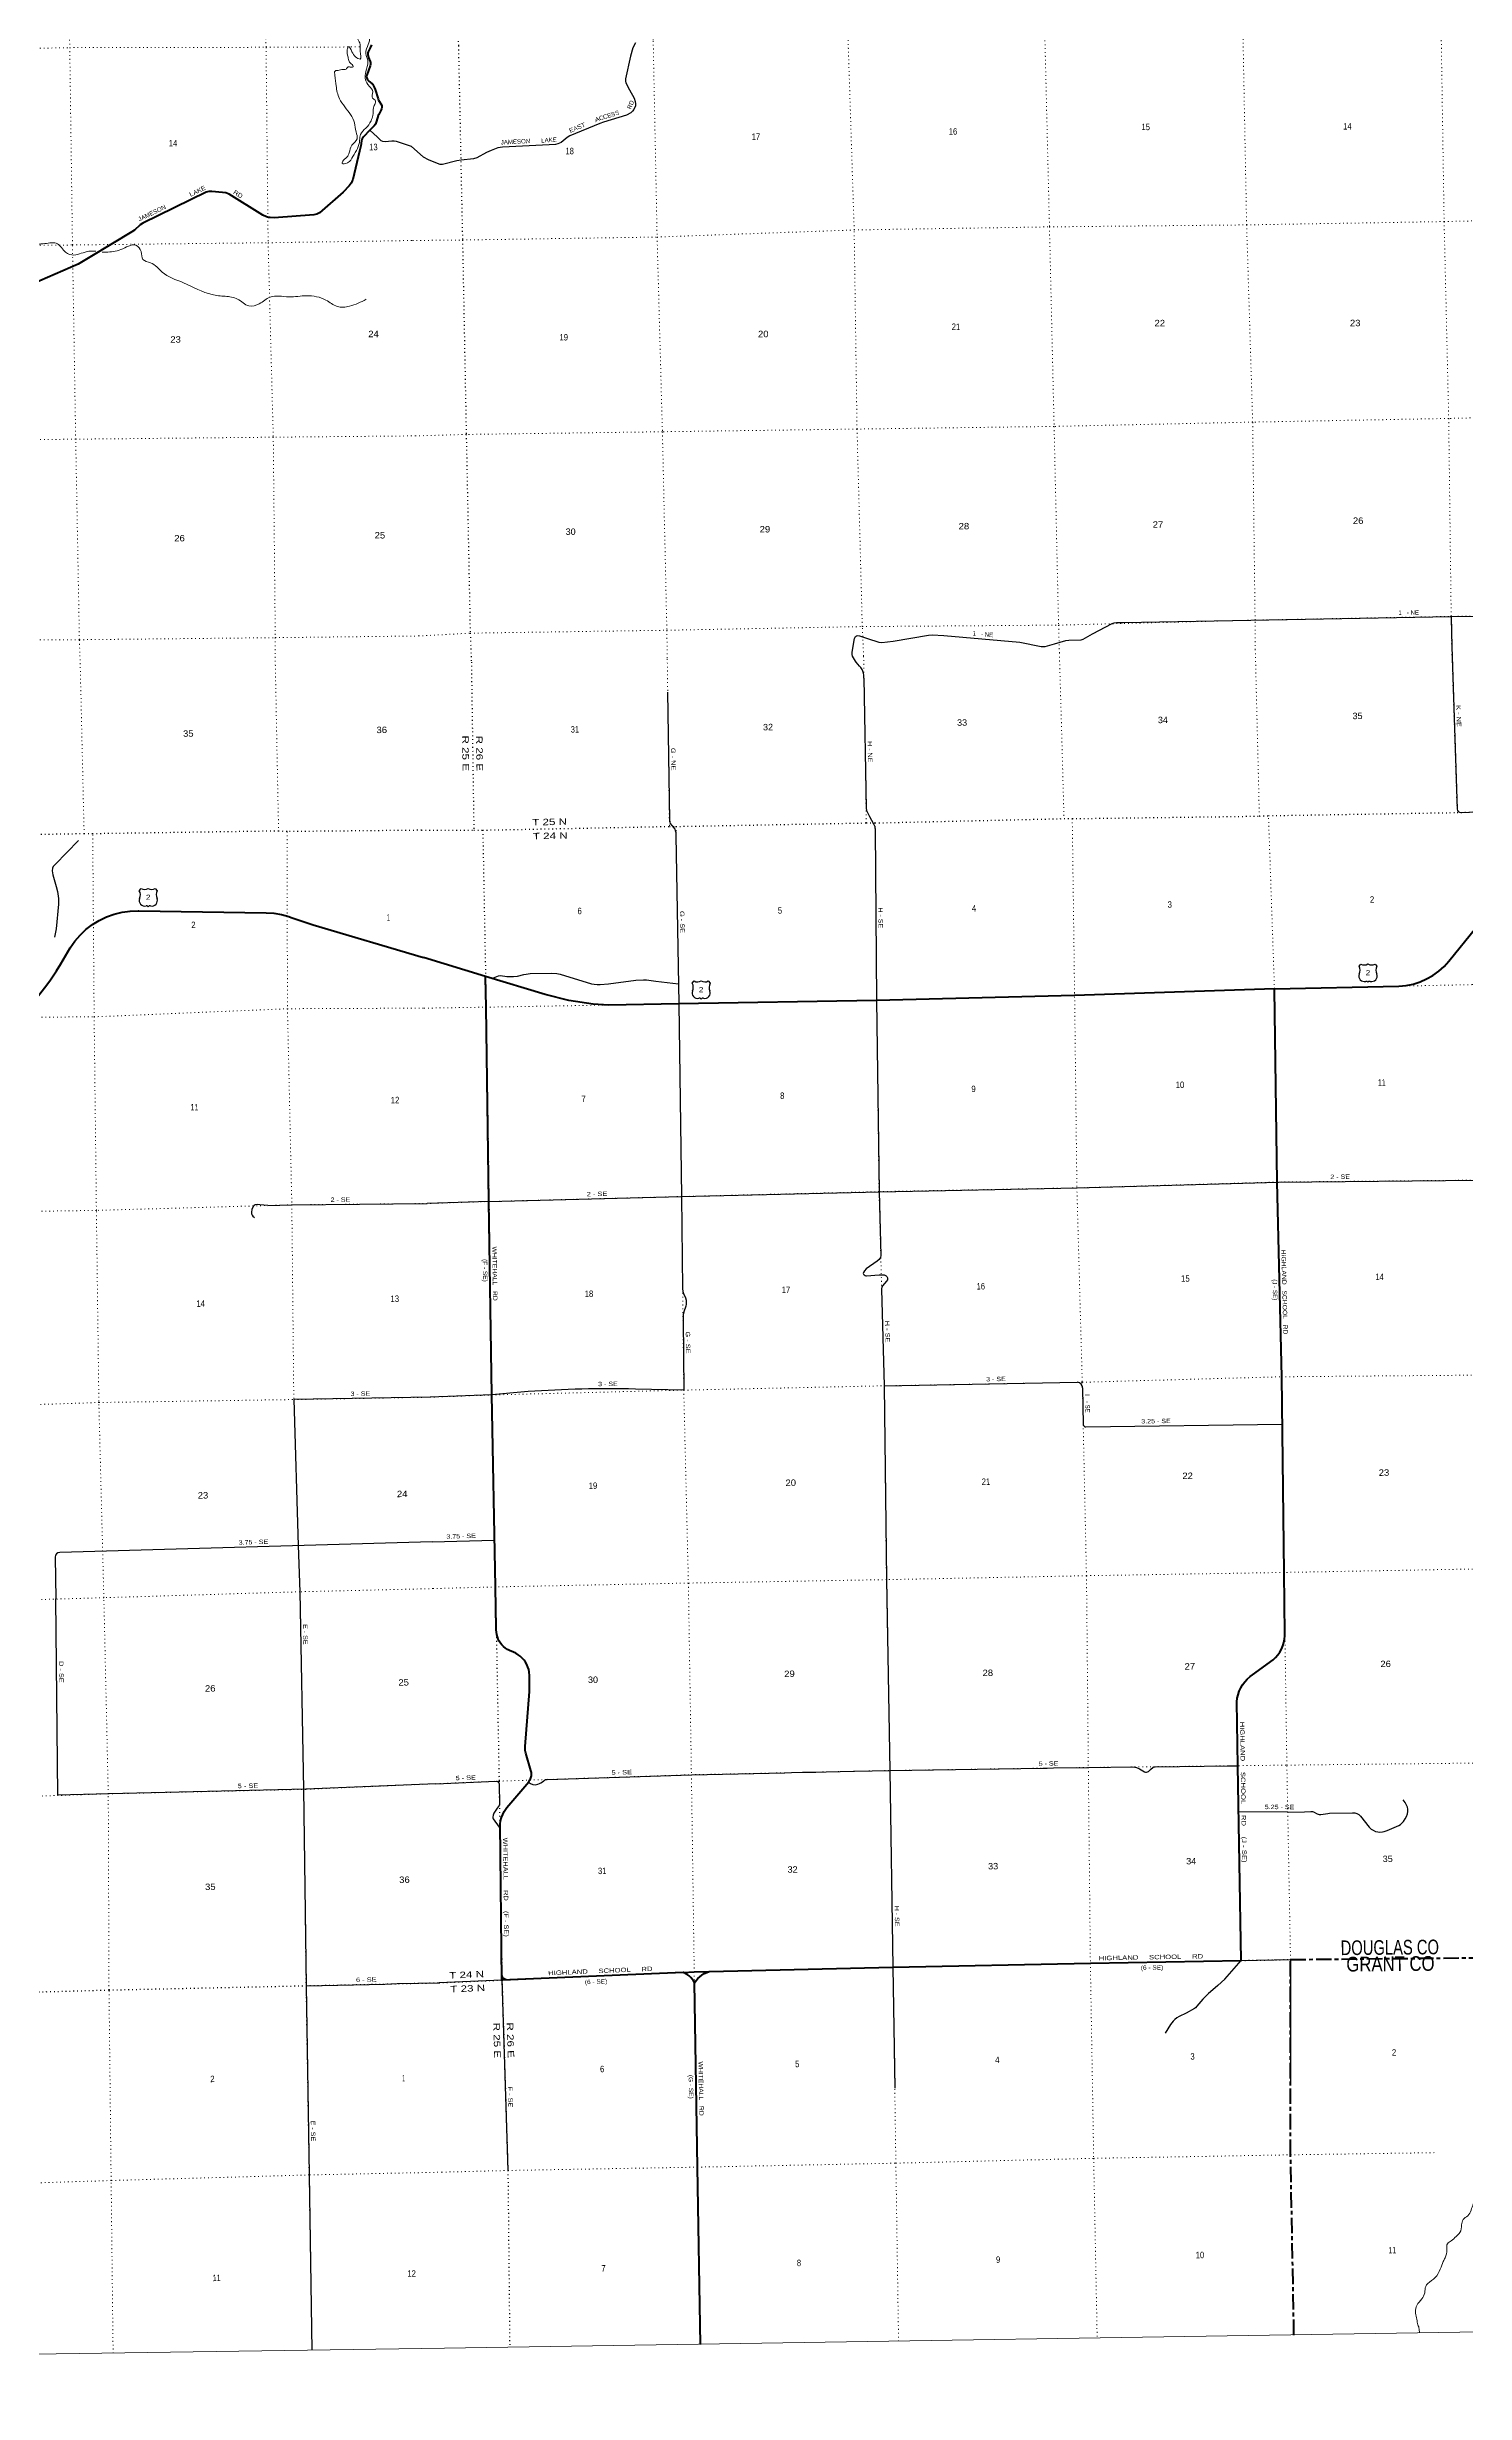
# Model space of a CAD drawing. Header units: feet. Extents: x 246606 to 497223, y 1368 to 189004.
# Drawn here: x 331040 to 369617, y 1368 to 65209 of the extents above; entities that cross this region are included whole.
import ezdxf
from ezdxf.enums import TextEntityAlignment as Align

# ---------------------------------------------------------------- set-up
doc = ezdxf.new("R2010")
doc.units = ezdxf.units.FT
doc.header["$LTSCALE"] = 70
doc.linetypes.add('DOTTED', pattern=[1.5, 0.3, -1.2])
doc.linetypes.add('LONG_DASH_SHORT_DASH', pattern=[9.9, 6, -1.2, 1.5, -1.2])
for name, color, linetype, lineweight in [('11', 7, 'LONG_DASH_SHORT_DASH', 60), ('16', 7, 'Continuous', 25), ('20', 7, 'Continuous', 70), ('26', 7, 'Continuous', 40), ('29', 7, 'Continuous', 25), ('30', 7, 'Continuous', 25), ('39', 7, 'Continuous', 13), ('4', 7, 'Continuous', 13), ('6', 7, 'DOTTED', 25), ('7', 7, 'DOTTED', 13)]:
    doc.layers.add(name, color=color, linetype=linetype, lineweight=lineweight)
doc.layers.add('12', color=7, linetype='Continuous')
doc.layers.add('27', color=7, linetype='Continuous')

msp = doc.modelspace()

# ---------------------------------------------------------------- linework, layer by layer
at = {"layer": '11'}
msp.add_line((364870.02, 13165.5), (370114.81, 13214.93), dxfattribs=at)
msp.add_lwpolyline([(364963.3, 2947.81), (364872.2, 7850.65), (364869.02, 13165.49)], dxfattribs=at)
at = {"layer": '16'}
for p, q in [((333553.48, 42247.66), (333604.79, 42306.42)), ((333796.55, 42312.39), (333796.27, 42312.19)), ((333988.64, 42306.51), (334040.03, 42247.66)), ((366733.08, 40193.14), (366784.39, 40251.9)), ((366976.15, 40257.87), (366975.87, 40257.67)), ((367168.24, 40251.99), (367219.63, 40193.14)), ((348594.4, 39733.03), (348645.71, 39791.79)), ((348837.47, 39797.76), (348837.19, 39797.56)), ((349029.56, 39791.88), (349080.95, 39733.03))]:
    msp.add_line(p, q, dxfattribs=at)
for centre, radius, start, end in [((333360.5, 42137.03), 222.05, 332.97043, 29.75871), ((333695.87, 42464.08), 182.07, 239.97227, 303.45418), ((333897.65, 42463.58), 181.52, 236.33975, 300.08743), ((333897.64, 42464.08), 182.07, 236.54582, 236.59441), ((334233, 42137.03), 222.05, 150.24129, 207.02957), ((333699.69, 41982.13), 151.42, 159.09177, 283.81923), ((333893.81, 41982.13), 151.42, 256.18077, 20.90823), ((366875.47, 40409.56), 182.07, 239.97227, 303.45418), ((367077.25, 40409.06), 181.52, 236.33975, 300.08743), ((367077.24, 40409.56), 182.07, 236.54582, 236.59441), ((348401.42, 39622.4), 222.05, 332.97043, 29.75871), ((348736.79, 39949.45), 182.07, 239.97227, 303.45418), ((348938.57, 39948.95), 181.52, 236.33975, 300.08743), ((348938.56, 39949.45), 182.07, 236.54582, 236.59441), ((349273.92, 39622.4), 222.05, 150.24129, 207.02957), ((366879.29, 39927.61), 151.42, 159.09177, 283.81923), ((366540.1, 40082.51), 222.05, 332.97043, 29.75871), ((367073.41, 39927.61), 151.42, 256.18077, 20.90823), ((367412.6, 40082.51), 222.05, 150.24129, 207.02957), ((348740.61, 39467.5), 151.42, 159.09177, 283.81923), ((348934.73, 39467.5), 151.42, 256.18077, 20.90823)]:
    msp.add_arc(centre, radius, start, end, dxfattribs=at)
for centre, major_axis, start_param, end_param in [((333755.03, 41783.31), (-19.56, 51.67), 4.95877769, 6.28318531), ((333838.48, 41783.31), (19.56, 51.67), 0, 1.32637542), ((366934.63, 39728.79), (-19.56, 51.67), 4.95877769, 6.28318531), ((367018.08, 39728.79), (19.56, 51.67), 0, 1.32637542), ((348795.95, 39268.68), (-19.56, 51.67), 4.95877769, 6.28318531), ((348879.4, 39268.68), (19.56, 51.67), 0, 1.32637542)]:
    msp.add_ellipse(centre, major_axis=major_axis, ratio=0.929097, start_param=start_param, end_param=end_param, dxfattribs=at)
at = {"layer": '20'}
msp.add_line((342970.76, 39915.56), (341282.71, 40429.31), dxfattribs=at)
for points in [[(364432.19, 39582.84), (367818.97, 39650.26), (368013.99, 39669.74), (368205.91, 39709.49), (368392.62, 39769.09), (368572.08, 39847.87), (368742.33, 39944.99), (368901.48, 40059.36), (369047.81, 40189.75), (369179.43, 40334.37), (369905.91, 41234.63), (370147.7, 41494.52), (370415.33, 41727.71), (370705.87, 41931.64), (370803.1, 41990.31), (371076.53, 42117.47), (371361.75, 42215.35), (371655.64, 42282.88), (371954.98, 42319.32), (372282.52, 42324.7)], [(330236.09, 38664.18), (331041.87, 39688.5), (331137.77, 39824.02), (331303.17, 40064.84), (331422.23, 40263.37), (331674.61, 40691.61), (331799, 40873.27), (331941.71, 41040.93), (332101.15, 41192.76), (332275.59, 41327.08), (332463.12, 41442.44), (332661.68, 41537.56), (332869.09, 41611.41), (333083.09, 41663.17), (333301.32, 41692.28), (333521.4, 41698.42), (333539.04, 41697.91), (337001.46, 41646.07), (337211.11, 41633.45), (337418.29, 41598.98), (337620.74, 41543.04), (337687.88, 41519.31), (338281.61, 41318.87), (341282.71, 40429.31)], [(353608.1, 39259.85), (348232.37, 39172.39), (346313.57, 39137.04), (345895.48, 39161.85), (345237.71, 39257.64), (344593.55, 39421.65), (342970.76, 39915.56)], [(364432.19, 39582.84), (358993.28, 39395.79), (353608.1, 39259.85)]]:
    msp.add_lwpolyline(points, dxfattribs=at)
at = {"layer": '26'}
for p, q in [((348343.8, 12816.36), (348343.61, 12816.44)), ((349061.85, 12839.27), (349064.22, 12839.95))]:
    msp.add_line(p, q, dxfattribs=at)
for points in [[(339867.5, 65268.36), (339830.88, 65181.07), (339779.59, 65074.59), (339770.67, 65049.58), (339767.13, 65023.48), (339767.99, 64998.68), (339787.89, 64922.83), (339830.9, 64812.06), (339839.14, 64786.09), (339842.5, 64764.73), (339840.72, 64735.26), (339831.59, 64691.31), (339739.87, 64437.01), (339734.24, 64402.51), (339738.09, 64368.25), (339748.8, 64341.46), (339763.97, 64313.78), (339781.31, 64291.94), (339796.1, 64278.96), (339882.74, 64211.93), (339892.47, 64201.27), (339902.29, 64186.98), (339943.78, 64110.19), (339966.43, 64053.21), (340046.41, 63798.54), (340062.99, 63759.53), (340141, 63635.12), (340148.65, 63610.89), (340151.71, 63591.37), (340150.82, 63562.79), (340141.08, 63520.15), (340131.19, 63495.83), (340064.26, 63370.82), (340051.19, 63340.23), (340009.38, 63185.08), (339998.67, 63158.29), (339985.29, 63129.72), (339975.73, 63110.02), (339942.45, 63065.42), (339821.15, 62941.8), (339654.53, 62759.41), (339618.51, 62710.91), (339607.8, 62689.47), (339596.55, 62652.24), (339583.18, 62515.11), (339546.41, 62369.51)], [(339546.41, 62369.51), (339360.62, 61605.39), (339344.07, 61568.41), (339332.07, 61535.74), (339314.22, 61498.23), (339260.68, 61426.79), (339097.37, 61258.57), (338456.2, 60698.45), (338384.33, 60658.83), (338303.01, 60643.12), (337224.21, 60562.39), (337113.84, 60563.44), (337067.15, 60569.53), (337013.61, 60583.82), (336915.54, 60628.77), (335995.39, 61201.7), (335908.82, 61233.91), (335815.37, 61249), (335528.43, 61275.5), (335441.2, 61273.2), (335375.04, 61254.42), (333652.83, 60415.93), (333574.37, 60364.89), (333421.65, 60224.91), (333352.99, 60176.61), (332254.17, 59514.51), (331891.84, 59296.68), (330431.09, 58659.11)], [(348343.8, 12816.36), (343419.09, 12606.85), (343367.09, 16849.65), (343381.43, 16940.35), (343405.18, 17029.06), (343438.07, 17114.79), (343479.73, 17196.62), (343529.73, 17273.64), (343549.71, 17300.09), (344145.87, 18004.18), (344179.64, 18058.27), (344193.69, 18083.32), (344205.05, 18109.7), (344213.59, 18137.13), (344219.21, 18165.29), (344221.86, 18193.89), (344221.51, 18222.61), (344218.16, 18251.14), (344211.84, 18279.15), (344202.63, 18306.36), (344201.5, 18309.14), (344065.22, 18776.42), (344051.39, 18854.69), (344045.82, 18933.98), (344045.84, 18962.08), (344168.98, 20460.9), (344168.03, 20885.5), (344160.97, 20989.98), (344147.48, 21055.3), (344125.72, 21124.63), (344096.84, 21191.3), (344061.14, 21254.59), (344019.02, 21313.8), (343970.95, 21368.28), (343917.45, 21417.44), (343859.09, 21460.73), (343796.54, 21497.69), (343730.46, 21527.91), (343622.46, 21576.38), (343565.78, 21605.5), (343512.45, 21640.39), (343463.05, 21680.66), (343418.14, 21725.87), (343378.2, 21775.52), (343343.67, 21829.08), (343314.93, 21885.96), (343292.29, 21945.53), (343276, 22007.14), (343266.24, 22070.11), (343263.12, 22133.76), (343264.26, 22169.08), (343240.68, 23304.69), (343139.99, 28527.54), (343062.95, 33791), (342987.61, 39078.66), (342971.29, 39888.99), (342970.76, 39915.56)], [(349061.85, 12839.27), (354055.52, 12959.51), (359425.01, 13063), (363527.98, 13139.77), (363438.58, 18438.69), (363410.34, 20174.6), (363421.66, 20274.02), (363443.3, 20371.7), (363475.04, 20466.59), (363516.52, 20557.64), (363567.3, 20643.86), (363626.8, 20724.3), (363694.39, 20798.07), (363769.32, 20864.38), (363832.43, 20910.5), (364393.22, 21318.87), (364461.7, 21383.03), (364523.1, 21453.99), (364576.75, 21530.98), (364622.05, 21613.16), (364658.52, 21699.62), (364685.75, 21789.42), (364703.44, 21881.58), (364711.4, 21975.08), (364711.67, 22023.51), (364692.71, 23698.16), (364628.99, 29022.24), (364509.2, 34321.39), (364432.56, 39557.84), (364432.19, 39582.84)], [(348343.8, 12816.36), (348648.11, 12829.31), (349061.85, 12839.27)], [(348654.81, 12531.51), (348625.63, 12584.15), (348591.12, 12633.46), (348551.63, 12678.88), (348507.62, 12719.93), (348459.55, 12756.15), (348407.96, 12787.15), (348353.42, 12812.58), (348343.8, 12816.36)], [(348654.81, 12531.51), (348696.83, 12592.21), (348744.97, 12648.18), (348798.69, 12698.81), (348857.41, 12743.54), (348920.48, 12781.9), (348987.22, 12813.45), (349056.89, 12837.85), (349061.85, 12839.27)], [(343533.77, 12612.43), (343529.36, 12613.34), (343515.05, 12617.32), (343501.25, 12622.77), (343488.08, 12629.64), (343475.71, 12637.84), (343464.26, 12647.29), (343453.86, 12657.89), (343444.63, 12669.52), (343436.66, 12682.04), (343430.05, 12695.33), (343424.86, 12709.24), (343421.16, 12723.62), (343418.97, 12738.3)], [(348817.07, 2692.75), (348733.85, 7515.59), (348654.81, 12531.51)]]:
    msp.add_lwpolyline(points, dxfattribs=at)
at = {"layer": '29'}
for p, q in [((369239.22, 49709.28), (369253.96, 48892.13)), ((369253.96, 48892.13), (369398.39, 44468.66)), ((353266.17, 48035.17), (353325.14, 44494.96)), ((347925.26, 47650.95), (347973.41, 44178.45)), ((353569.31, 43929.48), (353608.1, 39259.85)), ((343062.95, 33791), (348305.15, 33927.01)), ((343062.95, 33791), (341383.98, 33736.52)), ((348343.32, 30574.32), (348364.12, 28659.27)), ((353816.01, 28775.97), (359070.91, 28871.48)), ((343139.99, 28527.54), (341463.74, 28466.03)), ((348364.12, 28659.27), (347046.39, 28688.92)), ((359208.47, 28724.09), (359229.59, 27723.31)), ((359300.36, 27660.12), (364639.33, 27734.97)), ((341523.25, 24532.81), (331389.96, 24243.79)), ((341523.25, 24532.81), (343209, 24578.95)), ((331261.93, 24117.87), (331278.61, 22980.45)), ((364797.82, 17177.88), (363461.89, 17183.62)), ((343419.09, 12606.85), (341704.84, 12532.41)), ((343419.09, 12606.85), (343580.54, 7427.69))]:
    msp.add_line(p, q, dxfattribs=at)
for points in [[(347046.51, 65322.12), (346982.49, 65186.52), (346914.49, 64960.39), (346781.02, 64342.61), (346774.79, 64278.81), (346784.01, 64233.63), (346887.47, 64044.69), (347014.91, 63814.06), (347042.69, 63723.92), (347052.82, 63659.15), (347046.5, 63608.56), (347002.53, 63506.67), (346970.68, 63459.97), (346926.44, 63418.87), (346802.09, 63355.56), (346179.68, 63160.14), (346076.55, 63126.44), (345261.41, 62784.99), (345188.25, 62744.2), (345027.46, 62610.37), (344980.22, 62585.82), (344936.01, 62569.98), (344875.98, 62557.34), (344704.4, 62542.62), (343436.56, 62478.33), (343305.7, 62462.52), (343122.45, 62392.97), (343001.15, 62338.72), (342737, 62190.63), (342644.89, 62165), (342307.31, 62127.4), (342193.18, 62107.74), (341804.7, 62011.88), (341738.61, 62013.59), (341662.78, 62032.55), (341422.66, 62133.72), (341287.73, 62213.3), (340948.67, 62504.05)], [(339825.63, 62946.37), (340029.39, 62756.52), (340127.23, 62666.44), (340171.15, 62645.64), (340240.97, 62634.82), (340422.47, 62652.82), (340484.24, 62653.79), (340544.27, 62641.15), (340646.97, 62608.83), (340948.67, 62504.05)], [(352952.23, 48631.02), (352945.24, 48676.67), (352945.23, 48735.15), (353009.52, 49113.04), (353036.87, 49163.54), (353058.98, 49184.09), (353100.06, 49195.16), (353141.85, 49187.49), (353358.46, 49114.88), (353671.92, 49011.79), (353754.53, 49006.96), (354060.55, 49037.87), (355017.85, 49198.32), (355120.92, 49207.35), (355442.14, 49196.28), (357507.13, 49008.53), (358088.85, 48897.98), (358154.11, 48893.6), (358199.43, 48897.98), (358444.83, 48970.53), (358755.5, 49052.9), (358837.31, 49066.51), (359169.94, 49077.97), (359229.42, 49090.83), (359486.56, 49234.41), (360019.28, 49516.06), (360074.03, 49533.85), (360139.34, 49544.51), (360314.24, 49550.78), (369235.2, 49709.24), (372160.15, 49737.83)], [(353266.17, 48035.17), (353261.16, 48117.74), (353253.52, 48165.54), (353238.23, 48219.07), (353213.39, 48266.87), (353179, 48322.31), (353146.52, 48362.46), (353056.72, 48465.71), (353037.62, 48492.47), (352952.23, 48631.02)], [(347973.41, 44178.45), (347980.28, 44109.23), (347994.04, 44076.39), (348087.22, 43966.21), (348117.93, 43922.77), (348133.81, 43885.69), (348145.46, 43835.9), (348152.25, 43753.97)], [(353325.14, 44494.96), (353336.61, 44432.57), (353358.57, 44379.98), (353412.07, 44265.27), (353526.71, 44070.26), (353557.28, 43997.61), (353565.88, 43962.24), (353569.31, 43929.48)], [(369500.05, 44380.14), (369719.67, 44389.63), (372247.94, 44419.47)], [(331901.44, 43619.01), (331266.31, 42960.36), (331213.6, 42908.38), (331192.98, 42859.22), (331184.18, 42786.94), (331199.47, 42680.28), (331292.62, 42367.27), (331327.61, 42227.56), (331357.03, 42039.88), (331357.79, 41885.1), (331288.34, 41206.79), (331246.95, 40985.23)], [(348152.25, 43753.97), (348232.37, 39172.39), (348305.15, 33927.01), (348333.2, 31421.35)], [(343144.94, 39862.33), (343323.9, 39932.92), (343379.31, 39938.66), (343553.18, 39917.63), (343728.96, 39909.98), (343841.68, 39919.55), (344011.73, 39971.16), (344078.6, 39980.73), (344181.78, 39992.2), (344760.7, 40001.75), (344907.82, 39996.02), (345005.26, 39978.81), (345857.41, 39718.81), (345930, 39703.5), (346010.26, 39695.86), (346090.49, 39695.85), (346312.13, 39711.15), (347061.1, 39810.56), (347267.44, 39825.86), (347349.61, 39823.97), (347603.71, 39787.62), (348224.16, 39711.95)], [(353608.1, 39259.85), (353676.27, 34060.74), (353721.21, 32322.84)], [(348305.15, 33927.01), (353691.8, 34058.48), (359069.75, 34166.89), (364538.91, 34318.08), (369987.89, 34376.22), (372413.58, 34385.52)], [(337046.7, 33682.6), (336835.5, 33702.35), (336755.93, 33707.67), (336708.19, 33702.35), (336675.3, 33686.44), (336648.78, 33655.65), (336613.77, 33571.8), (336602.1, 33502.8), (336605.28, 33452.92), (336619.08, 33422.13), (336641.35, 33393.47), (336686.97, 33354.2)], [(337046.7, 33682.6), (337702, 33701.37), (341383.98, 33736.52)], [(353721.21, 32322.84), (353712.94, 32271.05), (353698.61, 32243.33), (353676.64, 32213.69), (353626, 32170.68), (353324.13, 31956.55), (353278.27, 31903.01), (353252.48, 31863.82), (353247.7, 31834.19), (353254.39, 31812.2), (353274.45, 31792.13), (353298.33, 31773.96), (353315.53, 31770.14), (353335.59, 31765.36), (353675.68, 31799.77), (353747.33, 31800.73), (353816.11, 31794.99), (353869.61, 31772.05), (353889.67, 31753.89), (353904.96, 31715.65), (353909.73, 31672.63), (353905.91, 31659.25), (353882.03, 31627.7), (353824.71, 31562.7), (353767.39, 31493.87), (353753.06, 31468.06), (353745.69, 31402.16)], [(348333.2, 31421.35), (348339.3, 31346.66), (348353.63, 31292.17), (348407.13, 31173.63), (348427.18, 31105.76), (348430.05, 31055.09), (348431.01, 31002.52), (348418.59, 30944.2), (348365.09, 30787.43), (348350.76, 30704.27), (348343.32, 30574.32)], [(353745.69, 31402.16), (353816.01, 28775.97), (353877.07, 23502.22), (353973.38, 18307.52), (354055.52, 12959.51), (354102.36, 9669.28)], [(341463.74, 28466.03), (337755.51, 28402.71), (337876.7, 24429.05)], [(344130.31, 28618.93), (344029.06, 28608.17), (343139.99, 28527.54)], [(337876.7, 24429.05), (337918.88, 23172.21), (338023.89, 17797.76), (338088.15, 12452.92), (338171.72, 7303.82), (338248.03, 2532.02)], [(341622.89, 17948.04), (338080.74, 17800.06), (332721.41, 17674.03), (331340.43, 17633.53), (331278.61, 22980.45)], [(341622.89, 17948.04), (343256.66, 18018.41), (343288.19, 18013.62), (343311.12, 17998.33), (343330.23, 17977.3), (343337.87, 17944.79), (343351.26, 17385), (343341.69, 17355.94), (343291.05, 17287.36), (343201.27, 17150.42), (343185.98, 17121.74), (343178.65, 17094.22), (343170.7, 17039.53), (343172.61, 17014.68), (343183.06, 16993.68), (343226.92, 16930.05), (343368.6, 16726.67)], [(344657.85, 18060.85), (348571.8, 18193.52), (351110.13, 18247.75), (351296.72, 18252.79), (351597.61, 18259.52), (351956.5, 18263.72), (352240.58, 18268.77), (352618.8, 18278.85), (353007.94, 18286.42), (353973.38, 18307.52), (358129.02, 18369.63), (358253.41, 18374.67), (358424.87, 18378.03), (359369.29, 18391.22), (360579.87, 18404.92)], [(360579.87, 18404.92), (360637.99, 18399.41), (360678.11, 18389.85), (360764.09, 18351.61), (360897.83, 18277.05), (360928.4, 18267.49), (360955.15, 18265.58), (360979.99, 18269.4), (361004.83, 18284.7), (361064.05, 18340.14), (361129.02, 18395.59), (361153.85, 18407.06), (361185.86, 18412.49)], [(361185.86, 18412.49), (363182.01, 18433.5), (363432.47, 18435.18)], [(365419.77, 17192.16), (365466.11, 17191.09), (365493.82, 17180.58), (365596.03, 17129.91), (365646.67, 17113.66), (365691.56, 17110.8), (365817.66, 17126.09), (365883.59, 17142.34), (365932.3, 17149.03), (366558.98, 17160.5), (366621.08, 17153.81), (366669.79, 17141.39), (366723.3, 17114.63), (366772.97, 17068.73), (367006.06, 16770.48), (367062.44, 16716.01), (367113.06, 16686.36), (367177.08, 16652.92), (367242.98, 16640.48), (367303.18, 16631.89), (367369.08, 16636.65), (367419.73, 16645.27), (367499, 16674.89), (367816.16, 16816.37), (367861.08, 16842.19), (367882.09, 16859.4), (367942.26, 16923.43), (367991, 16991.32), (368026.33, 17061.09), (368048.32, 17125.15), (368060.72, 17191.09), (368059.78, 17255.15), (368049.26, 17309.63), (367988.12, 17439.64), (367934.27, 17513.07)], [(364797.82, 17177.88), (365246.85, 17181.99), (365419.77, 17192.16)], [(363081.87, 12634.77), (363527.98, 13139.77), (364869.02, 13165.49), (364871.19, 9829.11)], [(338088.15, 12452.92), (340231.66, 12498.96), (340571.28, 12516.83), (341704.84, 12532.41)], [(363081.87, 12634.77), (362891.54, 12462.09), (362692.84, 12290.03), (362642.21, 12245.1), (362486.49, 12083.54), (362322.18, 11892.36), (362288.74, 11855.08), (362257.22, 11835), (362027.95, 11708.82), (361844.53, 11617.05), (361775.75, 11574.99), (361722.25, 11532.93), (361672.57, 11487.04), (361607.61, 11399.1), (361462.38, 11162.48)]]:
    msp.add_lwpolyline(points, dxfattribs=at)
for centre, radius, start, end in [((369496.11, 44478.26), 98.19, 185.6082, 272.29706), ((359064.17, 28727.31), 144.33, 358.72263, 87.32522), ((346322.86, -1948.75), 30646.21, 88.64717, 94.10266), ((359297.4, 27728.03), 67.97, 183.97506, 272.50054), ((331389.65, 24116.06), 127.73, 89.85966, 179.18788), ((344320.48, 18177.72), 254.65, 225.93032, 287.2204), ((344087.93, 18659.32), 787.53, 293.01803, 306.28022), ((344659.05, 17890.83), 170.03, 90.40454, 128.18456)]:
    msp.add_arc(centre, radius, start, end, dxfattribs=at)
at = {"layer": '39'}
msp.add_line((368374.77, 3007.37), (368374.46, 3003.18), dxfattribs=at)
for points in [[(340822.88, 70824.54), (340643.27, 70566.8), (340511.26, 70438.39), (340527.85, 70378.03), (340522.8, 70250.87), (340268.77, 70004.24), (340108.04, 69681.85), (339886.12, 69195.44), (339685.91, 68767.75), (339585.46, 68209.9), (339618.2, 67889.41), (339893.18, 67775.09), (340127.52, 67704.76), (340158.11, 67658.65), (340107.99, 67623.86), (339811.61, 67639.11), (339527.99, 67569.74), (339502.8, 67440.36), (339521.97, 67307.39), (339528.59, 67234.82), (339478.84, 67153.62), (339401.42, 67001.54), (339279.82, 66572.61), (339175.94, 66196.31), (339145.81, 65925.65), (339092.77, 65749.59), (339081.78, 65608.25), (339125.19, 65469.46), (339207.93, 65456.15), (339297.05, 65656.77), (339311.75, 65838.5), (339380.05, 65867.42), (339527.81, 65786.14), (339533.12, 65622.77), (339490.09, 65454.88), (339547.6, 65316.23), (339565.47, 65092.45), (339559.08, 64878.51), (339433.65, 64939.83), (339335.83, 65078.09), (339238.05, 65212.31), (339210.42, 65137.38), (339230.16, 64931.78), (339263.35, 64811.05), (339320.28, 64747.04), (339371.27, 64668.85), (339316.97, 64654.2), (339230.24, 64663.43), (339176.29, 64604.39), (339059.47, 64595.17), (338991.09, 64576.34), (338876.41, 64551), (338873.28, 64435.97), (338907.76, 64149.8), (338999.17, 63799.63), (339144.02, 63575.08), (339403.34, 63143.83), (339449.61, 62896.12), (339477.28, 62708.75), (339337.58, 62531.84), (339260.58, 62327.3), (339222.97, 62240.18), (339106.98, 62124.03), (339073.39, 62038.96), (339214.37, 62050.43), (339364.13, 62229.46), (339485.39, 62444.52), (339547.29, 62669.65), (339571.06, 62828.71), (339714.85, 62997.59), (339856.37, 63198.72), (339907.62, 63346.51), (339924.13, 63554.49), (339971.58, 63671.98), (339981.16, 63736.64), (339899.95, 63812.51), (339904.61, 63990.11), (339814.8, 64134.5), (339698.26, 64347.22), (339703.33, 64472.37), (339767.72, 64743.36), (339762.65, 64876.48), (339724.64, 64971.85), (339757.94, 65221.45), (339818.11, 65425.09), (339784.56, 65535.4), (339674.8, 65803.73), (339715.63, 65993.79), (339870.68, 66269.71), (339955.25, 66278.61), (340061.86, 66305.89)], [(332366.92, 59650.16), (332183.33, 59646.97), (331974.16, 59592.45), (331775, 59546.11), (331546.66, 59622.55), (331327.19, 59854.45), (330978.51, 59857.07), (330616.41, 59770.79), (330467.34, 59505.02), (330262.02, 59214.48), (329803.91, 58778.21), (329495.34, 58547.18), (329265.13, 58347.19), (328959.55, 57993.12), (328705.79, 57712.19), (328216.69, 57372.46), (327912.99, 57034.55), (327764.51, 56692.11), (327572.64, 56486.45), (327558.33, 56254.28), (327463.93, 55954.74), (327406.43, 55833.12), (327490.78, 55614.02), (327509.62, 55265.15), (327452.26, 54610.88), (327263.36, 54023.91)], [(339725.02, 58340.97), (339271.02, 58152.91), (338936.5, 58147.61), (338630.85, 58318.12), (338105.91, 58438.06), (337620.43, 58409.08), (337108.59, 58400.02), (336817.77, 58219.61), (336536.08, 58160.35), (336224.24, 58348.96), (335889.11, 58422.34), (335532.02, 58469.27), (334755.61, 58790.52), (334170.87, 59083.39), (333858.53, 59336.56), (333652.25, 59427.35), (333604.23, 59640.75), (333455.78, 59810.79), (333051.6, 59693.83), (332647.03, 59627.31), (332541.67, 59627.38)], [(372774.33, 12514.7), (372735.2, 12474.49), (372616.25, 12362.56), (372470.09, 12296.09), (372370.23, 12230.26), (372237.32, 12230.46), (372157.09, 12205.19), (372074.92, 12173.85), (372100.83, 12037.2), (372127.19, 11864.29), (372061.02, 11684.08), (372085.22, 11523.23), (372065.22, 11353.72), (371861.8, 10881.51), (371732.33, 10768.93), (371641.9, 10753.59), (371527.2, 10588.83), (371350, 10429.26), (371178.38, 10306.04), (371125.66, 10176.38), (371050.06, 9945.66), (371006.01, 9767.77), (370958.76, 9682.5), (371011.17, 9520.02), (371036.69, 9413.59), (371073.73, 9351.64), (371064.16, 9154.06), (371002.82, 9068.61), (370925.65, 8960.77), (370802.92, 8793.89), (370806.45, 8675.07), (370771.95, 8537.6), (370688.42, 8296.7), (370583.14, 8182.44), (370523.71, 8105.07), (370489.21, 7967.6), (370413.47, 7906.12), (370404.33, 7833.46), (370376.8, 7780.71), (370309.96, 7652.86), (370234.91, 7537), (370169.2, 7320.53), (370059.89, 7206.21), (369936.55, 7087.67), (369895.09, 6863.47), (369901.61, 6668.13), (369841.09, 6518.21), (369690.15, 6193.79), (369564.64, 6087.32), (369524.12, 5947.75), (369476.43, 5739.58), (369375.1, 5631.41), (369237.69, 5510.67), (369135.97, 5432.72), (369123.93, 5271.38), (369072.44, 5045.02), (369023.33, 4947.65), (368943.37, 4743.07), (368807.36, 4511.53), (368600.04, 4345.51), (368548.61, 4272.27), (368518.65, 4094.57), (368440.22, 3928.29), (368307.5, 3755.23), (368267.39, 3583.43), (368299.72, 3416.64), (368325.91, 3257.84), (368363.64, 3141.5), (368374.77, 3007.37)]]:
    msp.add_spline(points, degree=3, dxfattribs=at)
at = {"layer": '4'}
msp.add_lwpolyline([(246606.45, 184933.96), (277430.77, 185294.38), (308254.57, 185697.19), (339077.78, 186142.4), (369900.35, 186630.01), (400722.22, 187160.02), (431543.33, 187732.43), (462363.63, 188347.22), (493183.04, 189004.41), (497222.97, 5471.78), (466151.09, 4809.2), (435078.34, 4189.37), (404004.75, 3612.28), (372930.4, 3077.93), (341855.35, 2586.32), (310779.64, 2137.47), (279703.36, 1731.35), (248626.54, 1367.98)], close=True, dxfattribs=at)
at = {"layer": '6'}
msp.add_line((342585.96, 48471.12), (342652.4, 43899.39), dxfattribs=at)
for points in [[(342122.43, 69670.99), (342232.41, 65240.78), (342344.17, 59954.48), (342445.95, 54663.98), (342553.46, 49256.37), (342585.96, 48471.12)], [(341230.3, 43892.84), (342652.4, 43899.39), (342896.1, 43896.67), (347973.61, 43998.19), (348150.84, 43996.58), (353329.1, 44093.44), (353568.76, 44092.68), (358708.48, 44211.16), (358932.02, 44210.19), (364022.05, 44277.63), (364269.57, 44291.08), (369401.68, 44375.21), (369719.67, 44389.63), (372247.94, 44419.47)], [(341230.3, 43892.84), (337571.22, 43857.05), (337341.24, 43871.68), (332285.46, 43796.73), (332051.65, 43797.2), (326915.53, 43702.9), (326790.42, 43713.08), (321601.74, 43630.07), (321438.61, 43621.54), (316312.56, 43527.39), (316082.73, 43531.95), (310909.45, 43497.53), (310740.04, 43505.02), (310210.61, 43503.18)], [(342896.1, 43896.67), (342987.61, 39078.66), (343062.95, 33791), (343139.99, 28527.54), (343240.68, 23304.69), (343340.15, 18019.37), (343419.09, 12606.85), (343579.68, 7425.11), (343629.15, 2613.24)], [(341704.84, 12532.4), (343419.09, 12606.85), (348648.11, 12829.31), (354055.52, 12959.51), (359425.01, 13063), (364869.02, 13165.49), (364870.02, 13165.5)], [(310647.76, 11725.54), (311550.48, 11740.64), (316756.21, 11898.47), (322123.02, 12066.82), (327454.19, 12192.3), (332728.63, 12337.07), (338088.15, 12452.92), (341704.84, 12532.4)]]:
    msp.add_lwpolyline(points, dxfattribs=at)
at = {"layer": '7'}
for p, q in [((347915.22, 48552.74), (347973.61, 43998.19)), ((353329.1, 44093.44), (353257.13, 48635.81)), ((358582.88, 48719.89), (358708.48, 44211.16)), ((364022.05, 44277.63), (363911.06, 48805.26)), ((369253.96, 48892.13), (369401.68, 44375.21)), ((332051.65, 43797.2), (331948.04, 48311.98)), ((337252.93, 48390.72), (337341.24, 43871.68))]:
    msp.add_line(p, q, dxfattribs=at)
for points in [[(353257.13, 48635.81), (353220.19, 49435.87), (353077, 54810.59), (352999.46, 60228.77), (352829.25, 65528.3), (352716.35, 70772.3), (352607.17, 76104.35), (352556.29, 81384.14), (352476.55, 86679.03), (352479.7, 92074.23), (352425.26, 94513.89)], [(357727.74, 94597.58), (357730.07, 92138.43), (357852.47, 86811.88), (357898.81, 81465.95), (357968.51, 76170.9), (358075.75, 70918.88), (358184.06, 65594.13), (358311.83, 60312.13), (358437.75, 54882.58), (358559.32, 49475.19), (358582.88, 48719.89)], [(363911.06, 48805.26), (363904.81, 49614.32), (363840.02, 54999.68), (363674.85, 60365.97), (363572.12, 65721.11), (363440.62, 71011.15), (363366.65, 76296.02), (363236.99, 81569.92), (363210.27, 86897), (363146.88, 92223.42), (363102.59, 94683.67)], [(368363.22, 94742.18), (368435.12, 92330.02), (368537.07, 87077.13), (368654.41, 81749.9), (368764.97, 76423.71), (368758.97, 71104.77), (368964.08, 65809.87), (369047.38, 60456.33), (369172.23, 55099.51), (369239.22, 49709.28), (369253.96, 48892.13)], [(331948.04, 48311.98), (331923.27, 49078.03), (331822.2, 54534.76), (331734.57, 59820.11), (331661.14, 65170.51), (331566.47, 70490.8), (331421.45, 75715.16), (331295.62, 80991.08), (331222.94, 86361.17), (331175.78, 91593.27), (331171.87, 94191.01)], [(336512.3, 94270.26), (336519.44, 91649.59), (336568.58, 86270.56), (336675.23, 81055.8), (336735.16, 75771.5), (336824.82, 70476.84), (337001.08, 65198.41), (337056.72, 59880.45), (337196.8, 54589.56), (337251.51, 49134.4), (337252.93, 48390.72)], [(347202.24, 83467.32), (347230.25, 81274.3), (347250.13, 75952.2), (347446.03, 70677.53), (347532.01, 65372.43), (347638.49, 60035.53), (347782.56, 54737.61), (347904.05, 49336.29), (347915.22, 48552.74)], [(309917.87, 64783.75), (310390.34, 64890.64), (315668.16, 64950.55), (321026.28, 65051.59), (326334.52, 65087.59), (331661.14, 65188.5), (337001.08, 65198.41), (339556.88, 65208.38)], [(340987.46, 59941.06), (342344.17, 59954.48), (347638.49, 60035.53), (352999.46, 60228.77), (358311.83, 60312.13), (363674.85, 60365.97), (369047.38, 60456.33), (371982.06, 60526.01)], [(309989.88, 59504.92), (310538.78, 59561.49), (315758.31, 59657.26), (321120.37, 59713.84), (326440.59, 59764.08), (331734.57, 59820.11), (337056.72, 59880.45), (340987.46, 59941.06)], [(372070.45, 55171.01), (369172.23, 55099.51), (363840.02, 54999.68), (358437.75, 54882.58), (353077, 54810.59), (347782.56, 54737.61), (342445.95, 54663.98), (341067.9, 54624.67)], [(341067.9, 54624.67), (337196.8, 54589.56), (331822.2, 54534.76), (326528.2, 54482.76), (321153.8, 54401.73), (315901.68, 54346.99), (310639.93, 54201.49), (310064.42, 54130.59)], [(310137.91, 48787.7), (310669.17, 48802.7), (315981.27, 48860.93), (321295.08, 48957.5), (326651.26, 49048.45), (331923.27, 49078.03), (337251.51, 49134.4), (341150.3, 49179.81)], [(341150.3, 49179.81), (342553.46, 49256.37), (347904.05, 49336.29), (353220.19, 49435.87), (358559.32, 49475.19), (363903.61, 49611.92), (369211.13, 49713.06), (372135.65, 49744.8)], [(354207.27, 2776.62), (354133.49, 7623.53), (354055.52, 12959.51), (353973.38, 18307.52), (353877.07, 23502.22), (353816.01, 28775.97), (353676.27, 34060.74), (353608.1, 39259.85), (353568.76, 44092.68)], [(358932.02, 44210.19), (358995.06, 39470.12), (359057.86, 34162.38), (359203.69, 28873.67), (359319.01, 23608.71), (359369.29, 18391.22), (359425.01, 13063), (359514.69, 7755.38), (359609.38, 2861.97)], [(364869.02, 13165.49), (364769.49, 18454.84), (364692.71, 23698.16), (364628.99, 29022.24), (364509.2, 34321.39), (364432.19, 39582.84), (364269.57, 44291.08)], [(332840.18, 2451.7), (332786.54, 7151.32), (332728.63, 12337.07), (332708.81, 17674.54), (332588.24, 23010.46), (332454.28, 28247.7), (332385.33, 33549.91), (332324.23, 38816.22), (332285.46, 43796.73)], [(337571.22, 43857.05), (337583.44, 39037.33), (337702, 33701.37), (337755.51, 28402.71), (337918.88, 23172.21), (338023.89, 17797.76), (338088.15, 12452.92), (338171.72, 7303.82), (338248.03, 2532.03)], [(348150.84, 43996.58), (348232.37, 39172.39), (348305.15, 33927.01), (348364.12, 28659.27), (348489.34, 23408.55), (348571.8, 18193.52), (348648.11, 12829.31), (348733.85, 7515.59), (348817.07, 2692.75)], [(341303.53, 39053.1), (342987.61, 39078.66), (348232.37, 39172.39), (353608.1, 39259.85), (358993.28, 39395.79), (364432.19, 39582.84), (369821.73, 39692.65), (372325.79, 39703.66)], [(310280.43, 38427.7), (310987.81, 38428.95), (316376.1, 38506.95), (321701.02, 38646.44), (327009.81, 38785.69), (332324.23, 38816.22), (337583.44, 39037.33), (341303.53, 39053.1)], [(372413.58, 34385.52), (369976, 34373.83), (364509.2, 34321.39), (359057.86, 34162.38), (353676.27, 34060.74), (348305.15, 33927.01), (343062.95, 33791), (341383.98, 33736.52)], [(341383.98, 33736.52), (337702, 33701.37), (332385.33, 33549.91), (327077.69, 33469.11), (321768.21, 33239.18), (316488.29, 33193.06), (311096.53, 33076.73), (310354.22, 33063.2)], [(341463.74, 28466.03), (343139.99, 28527.54), (348364.12, 28659.27), (353816.01, 28775.97), (359203.69, 28873.67), (364628.99, 29022.24), (369926.93, 29067.11), (372501.24, 29075.56)], [(310427.42, 27742.15), (311225.16, 27740.92), (316531.79, 27890.21), (321848.96, 28007.42), (327189.99, 28147.16), (332455.94, 28322.03), (337755.51, 28402.71), (341463.74, 28466.03)], [(372587.57, 23845.66), (370034.08, 23795.22), (364692.71, 23698.16), (359319.01, 23608.71), (353877.07, 23502.22), (348489.34, 23408.55), (343240.68, 23304.69), (341542.54, 23257.72)], [(341542.54, 23257.72), (337918.88, 23172.21), (332588.24, 23010.46), (327271.63, 22854.97), (321993.18, 22708.13), (316657.31, 22628.92), (311337.11, 22443.15), (310500.9, 22401.23)], [(341622.89, 17948.04), (343340.15, 18019.37), (348571.8, 18193.52), (353973.38, 18307.52), (359369.29, 18391.22), (364769.49, 18454.84), (372675.13, 18541.31)], [(310574.59, 17044.25), (311438.41, 17046.48), (316732.33, 17237.89), (322083.38, 17381.81), (327338.12, 17496.06), (332708.81, 17674.54), (338098.22, 17796.1), (341622.89, 17948.04)], [(341782.83, 7378.27), (343579.68, 7425.11), (348733.85, 7515.59), (354133.49, 7623.53), (359514.69, 7755.38), (364872.2, 7850.65), (368788.28, 7910.13)], [(341782.83, 7378.27), (338171.72, 7303.82), (332786.54, 7151.32), (327564.77, 6987.2), (322254.44, 6815.69), (316891.74, 6641.36), (313786.74, 6542.15)]]:
    msp.add_lwpolyline(points, dxfattribs=at)

# ---------------------------------------------------------------- texts
at = {"layer": '12'}
for s, width, p in [('DOUGLAS CO', 0.75, (366234.22, 13283.35)), ('GRANT CO', 0.85, (366389.55, 12837.66))]:
    msp.add_text(s, height=400, rotation=0.54, dxfattribs=dict(at, width=width)).set_placement(p)
at = {"layer": '16', "width": 1.2}
for p in [(333795.41, 42000.62), (348836.33, 39485.99), (366975.01, 39946.1)]:
    msp.add_text(' 2 ', height=140, dxfattribs=at).set_placement(p, align=Align.CENTER)
at = {"layer": '27'}
for s, rotation, width, p in [('LAKE', 25.96, 1.15, (334949.67, 61129.45)), ('RD', 328.092, 1.15, (336095.7, 61222.44)), ('JAMESON', 25.96, 1.05, (333558.05, 60456.99)), ('WHITEHALL   RD', 270.839, 1.15, (343154.18, 32565.41)), ('(F - SE)', 270.839, 1.1, (342895.86, 32224.5)), ('HIGHLAND   SCHOOL   RD', 271.295, 1.15, (364620.86, 32479.21)), ('(J - SE)', 271.295, 1.05, (364380.42, 31672.63)), ('HIGHLAND     SCHOOL     RD     (J - SE)', 270.932, 1.3, (363494.09, 19637.61)), ('WHITEHALL     RD     (F - SE)', 270.702, 1.25, (343448.56, 16480.14)), ('HIGHLAND     SCHOOL     RD', 2.436, 1.3, (344678.04, 12735.48)), ('HIGHLAND     SCHOOL     RD', 1.072, 1.3, (359653, 13142.28)), ('(6 - SE)', 1.072, 1.1, (360797.88, 12882.27)), ('(6 - SE)', 2.436, 1.1, (345676.77, 12491.72)), ('WHITEHALL   RD', 270.903, 1.15, (348763.57, 10389.89)), ('(G - SE)', 270.903, 1.1, (348495.62, 10024.25))]:
    msp.add_text(s, height=120, rotation=rotation, dxfattribs=dict(at, width=width)).set_placement(p)
at = {"layer": '30'}
for s, rotation, width, p in [('A', 22.728, 1.2, (346028.13, 63182.05)), ('E', 17.431, 1.05, (346355.83, 63288.81)), ('S', 17.431, 1.05, (346459.55, 63321.38)), ('S', 17.431, 1.05, (346568.69, 63355.65)), ('EAST', 22.728, 1.1, (345487.35, 62956.48))]:
    msp.add_text(s, height=120, rotation=rotation, dxfattribs=dict(at, width=width)).set_placement(p, align=Align.CENTER)
for s, rotation, p in [('C', 18.096, (346138.06, 63220.18)), ('C', 17.431, (346247.15, 63254.69)), ('RD', 66.658, (346971.76, 63612.04)), ('JAMESON', 2.903, (343788.79, 62571.82)), ('LAKE', 3.403, (344700.02, 62616.47)), ('1   - NE', 1.018, (368084.74, 49758.82)), ('1   - NE', 354.805, (356495.74, 49170.77))]:
    msp.add_text(s, height=120, rotation=rotation, dxfattribs=at).set_placement(p, align=Align.CENTER)
for s, rotation, width, p in [('K - NE', 271.87, 1.25, (369376.12, 47295.87)), ('G - NE', 270.794, 1.25, (348016.32, 46132.53)), ('H - NE', 270.954, 1.2, (353364.82, 46315.79)), ('G - SE', 271.002, 1.25, (348258.26, 41695.35)), ('H - SE', 270.466, 1.2, (353657.47, 41794.15)), ('2 - SE', 0.611, 1.2, (365952.45, 34403.17)), ('2 - SE', 0.547, 1.2, (338756.68, 33781.44)), ('2 - SE', 1.486, 1.25, (345726.22, 33930.12)), ('G - SE', 270.622, 1.25, (348416.81, 30253.7)), ('H - SE', 271.534, 1.25, (353838.66, 30545.22)), ('3 - SE', 0.538, 1.2, (346034.19, 28766.11)), ('3 - SE', 1.041, 1.2, (356589.66, 28896.39)), ('3 - SE', 0.978, 1.2, (339299.98, 28499.09)), ('3.25 - SE', 0.803, 1.2, (360809.38, 27751.28)), ('3.75 - SE', 1.634, 1.2, (336257.27, 24452.64)), ('3.75 - SE', 1.568, 1.2, (341906.63, 24615.63)), ('E - SE', 271.119, 1.2, (338006.09, 22291.92)), ('D - SE', 270.662, 1.25, (331368.21, 21285.76)), ('5 - SE', 0.856, 1.2, (358018.97, 18437.99)), ('5 - SE', 1.347, 1.25, (336230.99, 17826.58)), ('5 - SE', 2.466, 1.25, (342157.9, 18041.15)), ('5 - SE', 1.941, 1.25, (346399.3, 18189.92)), ('5.25 - SE', 359.754, 1.2, (364169.31, 17257.94)), ('H - SE', 270.88, 1.2, (354099.87, 14629.82)), ('6 - SE', 1.23, 1.25, (339449.27, 12552.17)), ('F - SE', 271.786, 1.25, (343579.52, 9707.12)), ('E - SE', 270.93, 1.2, (338217.8, 8778.09))]:
    msp.add_text(s, height=120, rotation=rotation, dxfattribs=dict(at, width=width)).set_placement(p)
msp.add_text('I   - SE', height=120, rotation=271.209, dxfattribs=at).set_placement((359282.18, 28549.05))
at = {"layer": '6', "width": 1.35}
for s, rotation, p in [('R 25 E', 270.833, (342334.63, 46470.54)), ('R 26 E', 270.833, (342713.02, 46465.94)), ('T 25 N', 1.145, (344241.81, 44023.66)), ('T 24 N', 1.145, (344259.39, 43646.35)), ('T 24 N', 2.488, (341986.74, 12644.72)), ('T 23 N', 2.488, (342015.71, 12270.62)), ('R 25 E', 271.775, (343179.95, 11445.51)), ('R 26 E', 271.775, (343548.12, 11450.68))]:
    msp.add_text(s, height=175, rotation=rotation, dxfattribs=at).set_placement(p)
at = {"layer": '7'}
for s, width, p in [('14', 0.85, (334358.43, 62504.32)), ('13', 0.85, (339807.23, 62398.22)), ('17', 0.85, (350212.85, 62679.74)), ('16', 0.85, (355574.19, 62822.95)), ('15', 0.85, (360816.48, 62943.93)), ('14', 0.85, (366302.58, 62961.31)), ('18', 0.85, (345146, 62288.98)), ('24', 1.1, (339781.44, 57310.5)), ('20', 1.1, (350382.99, 57309.79)), ('21', 0.85, (355653.41, 57507.14)), ('22', 1.1, (361170.06, 57606.87)), ('23', 1.1, (366485.62, 57609.45)), ('23', 1.1, (334396.26, 57161.71)), ('19', 0.85, (344985.21, 57221.35)), ('26', 1.1, (366566.61, 52229.71)), ('26', 1.1, (334504.63, 51753.12)), ('25', 1.1, (339955.07, 51833.3)), ('30', 1.05, (345149.91, 51930.03)), ('29', 1.1, (350428.37, 51996.69)), ('28', 1.1, (355841.16, 52081.62)), ('27', 1.1, (361120.17, 52124.85))]:
    msp.add_text(s, height=175, dxfattribs=dict(at, width=width)).set_placement(p)
for s, rotation, width, p in [('35', 0.872, 1.1, (334743.96, 46435.54)), ('36', 0.872, 1.1, (340006.97, 46535.8)), ('31', 0.782, 0.85, (345288.96, 46550.5)), ('32', 0.782, 1.05, (350520.03, 46611.81)), ('33', 0.782, 1.05, (355799.71, 46735.92)), ('34', 0.782, 1.05, (361263.11, 46806.98)), ('35', 0.782, 1.05, (366556.88, 46916.15)), ('1', 0.872, 0.45, (340292.42, 41434.61)), ('6', 0.782, 0.9, (345474.64, 41609.77)), ('5', 0.782, 0.9, (350922.75, 41624.36)), ('4', 0.782, 0.9, (356201.27, 41680.69)), ('3', 0.782, 0.9, (361526.6, 41786.93)), ('2', 0.782, 0.9, (367030.15, 41920.03)), ('2', 0.872, 0.9, (334968.1, 41231.44)), ('10', 0.782, 0.9, (361745.77, 36878.2)), ('11', 0.782, 0.65, (367248.15, 36941.12)), ('11', 0.872, 0.65, (334947.48, 36267.87)), ('12', 0.872, 0.9, (340394.52, 36462.62)), ('7', 0.782, 0.9, (345580.24, 36494.77)), ('8', 0.782, 0.9, (350985.96, 36582.75)), ('9', 0.782, 0.9, (356189.32, 36769.65)), ('18', 0.782, 0.9, (345669.66, 31191.29)), ('17', 0.782, 0.9, (351027.02, 31298.65)), ('16', 0.782, 0.85, (356331.14, 31396.07)), ('15', 0.782, 0.9, (361893.05, 31607.35)), ('14', 0.782, 0.9, (367176.06, 31654.14)), ('14', 0.872, 0.9, (335104.45, 30923.43)), ('13', 0.872, 0.9, (340387.13, 31056.23)), ('20', 0.782, 1.1, (351132.37, 26050.12)), ('21', 0.782, 0.85, (356470.35, 26079.04)), ('22', 0.782, 1.1, (361928.13, 26238.19)), ('23', 0.782, 1.1, (367269.06, 26325.89)), ('23', 0.872, 1.1, (335143.5, 25706.78)), ('24', 0.872, 1.1, (340561.76, 25745.31)), ('19', 0.782, 0.9, (345778.41, 25968.56)), ('27', 0.782, 1.1, (361988.2, 21053.15)), ('26', 0.782, 1.1, (367314.19, 21120.71)), ('26', 0.872, 1.1, (335340.2, 20454.04)), ('25', 0.872, 1.1, (340602.68, 20617.73)), ('30', 0.782, 1.05, (345759.07, 20689.69)), ('29', 0.782, 1.1, (351097.54, 20850.97)), ('28', 0.782, 1.1, (356493.49, 20877.51)), ('35', 0.782, 1.05, (367378.19, 15816.01)), ('36', 0.872, 1.1, (340623.19, 15247.47)), ('31', 0.782, 0.85, (346032.58, 15489.34)), ('32', 0.782, 1.05, (351188.58, 15526.4)), ('33', 0.782, 1.05, (356643.81, 15616.3)), ('34', 0.782, 1.05, (362032.87, 15753.81)), ('35', 0.872, 1.1, (335343.19, 15054.82)), ('6', 0.782, 0.9, (346087.07, 10098.64)), ('5', 0.782, 0.9, (351393.27, 10234.72)), ('4', 0.782, 0.9, (356837, 10348.46)), ('3', 0.782, 0.9, (362146.64, 10441.41)), ('2', 0.782, 0.9, (367627.9, 10549.5)), ('2', 0.872, 0.9, (335483.5, 9827.37)), ('1', 0.872, 0.45, (340704.13, 9851.06)), ('10', 0.782, 0.9, (362289.07, 5035.71)), ('11', 0.782, 0.65, (367532.32, 5169.07)), ('11', 0.872, 0.65, (335553.66, 4412.73)), ('12', 0.872, 0.9, (340844.61, 4531.55)), ('7', 0.782, 0.9, (346122.2, 4672.97)), ('8', 0.782, 0.9, (351440.51, 4821.89)), ('9', 0.782, 0.9, (356857.62, 4910.98))]:
    msp.add_text(s, height=175, rotation=rotation, dxfattribs=dict(at, width=width)).set_placement(p)

doc.saveas('drawing.dxf')
